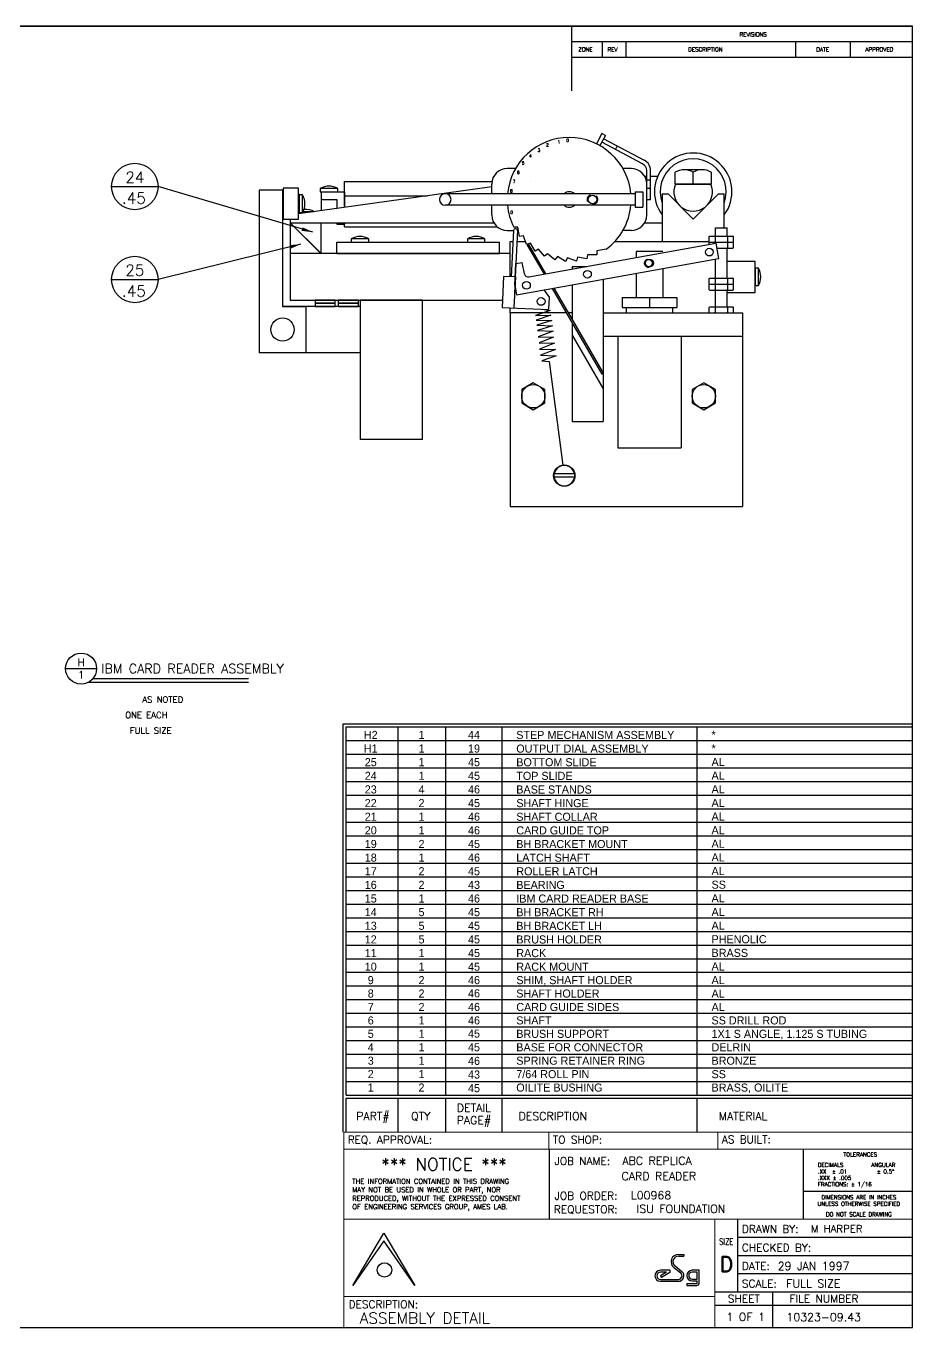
# Model space of a CAD drawing. Extents: x -8.9 to 33, y 0 to 21.
# Drawn here: x 18.7 to 33.01, y -0.01 to 21 of the extents above; entities that cross this region are included whole.
import ezdxf
from ezdxf.enums import TextEntityAlignment as Align

# ---------------------------------------------------------------- set-up
doc = ezdxf.new("R2010")
doc.units = 0
doc.header["$MEASUREMENT"] = 0
doc.linetypes.add('HIDDEN2', pattern=[0.1875, 0.125, -0.0625])
doc.layers.get('0').update_dxf_attribs({"linetype": 'CONTINUOUS'})
for name, color, linetype in [('BHBRACKET', 3, 'CONTINUOUS'), ('BORDER', 5, 'CONTINUOUS'), ('BRUSHHOLDER', 3, 'CONTINUOUS'), ('BRUSHSUPPORT', 3, 'CONTINUOUS'), ('DIALS', 3, 'CONTINUOUS'), ('DIM', 1, 'CONTINUOUS'), ('FASTEN-A', 4, 'CONTINUOUS'), ('HATCH', 2, 'CONTINUOUS'), ('NFHIDDEN', 6, 'HIDDEN2'), ('OBJECT', 3, 'CONTINUOUS'), ('TEXT', 1, 'CONTINUOUS')]:
    doc.layers.add(name, color=color, linetype=linetype)
doc.styles.add('ADESK_C$1$ADESK_C$0$ADESK1', font='romans')
doc.styles.add('ADESK_C$1$ADESK_C$0$SIZE', font='romand')
doc.styles.add('BORDERTEXTM', font='romans', dxfattribs={"height": 0.125})
doc.styles.add('FADD', font='simplex.shx')
doc.styles.add('ROMANS', font='romans')
doc.styles.add('SIMPLEX', font='romans')
doc.styles.add('TITLE', font='italic')
doc.dimstyles.new('STANDARD$7', dxfattribs={"dimtxt": 0.1, "dimasz": 0.18, "dimexe": 0.18, "dimexo": 0.063, "dimgap": 0.1, "dimtad": 0, "dimtih": 1, "dimtoh": 1, "dimdec": 3, "dimzin": 0, "dimdsep": 46, "dimtxsty": 'SIMPLEX', "dimcen": 0.1, "dimclrd": 1, "dimclre": 1, "dimclrt": 1, "dimadec": 0, "dimazin": 0, "dimtfac": 0.8, "dimtdec": 3, "dimtofl": 0, "dimtmove": 0, "dimatfit": 0, "dimfxl": 1, "dimtolj": 1, "dimtzin": 0, "dimarcsym": 0})

# ---------------------------------------------------------------- blocks, each defined once
blk = doc.blocks.new('T-BLK')
for p, q in [((-1.758, 1.75), (-1.758, 2.875)), ((-2.816, 0.576), (-2.816, 1.75))]:
    blk.add_line(p, q)
at = {"layer": 'BORDER'}
for p, q in [((-5.863, 2.875), (-5.863, 1.75)), ((-3.187, 0.576), (0, 0.576))]:
    blk.add_line(p, q, dxfattribs=at)
at = {"layer": 'BORDER', "linetype": 'Continuous'}
blk.add_line((-1.758, 2.199), (0, 2.199), dxfattribs=at)
at = {"layer": 'BORDER', "const_width": 0.0156}
for points in [[(0, 3.151), (-9.174, 3.151)], [(-9.174, 3.151), (-9.174, 0)], [(0, 2.875), (-9.174, 2.875)], [(0, 1.75), (-9.174, 1.75)], [(-3.187, 0), (-3.187, 1.75)], [(-9.174, 0.5), (-3.187, 0.5)], [(0, 0.576), (-3.187, 0.576)]]:
    blk.add_lwpolyline(points, dxfattribs=at)
at = {"layer": 'DIM'}
for p, q in [((-2.816, 1.456), (0, 1.456)), ((-2.816, 1.163), (0, 1.163)), ((-2.816, 0.869), (0, 0.869))]:
    blk.add_line(p, q, dxfattribs=at)
for points in [[(-2.254, 0.004), (-2.254, 0.576)], [(0, 0.353), (-3.187, 0.353)]]:
    blk.add_lwpolyline(points, dxfattribs=at)
at = {"layer": 'OBJECT'}
for p, q in [((-9.029, 0.678), (-8.529, 1.521)), ((-8.529, 1.521), (-8.029, 0.678)), ((-8.529, 1.396), (-9.029, 0.678)), ((-8.029, 0.678), (-8.529, 1.396)), ((-3.776, 1.18), (-3.687, 1.18)), ((-3.776, 1.15), (-3.687, 1.15)), ((-3.687, 1.18), (-3.687, 1.15)), ((-3.917, 0.923), (-4.066, 0.923)), ((-3.968, 0.893), (-4.066, 0.834)), ((-3.968, 0.893), (-4.066, 0.893)), ((-3.917, 0.888), (-4.051, 0.808)), ((-3.917, 0.923), (-3.917, 0.888)), ((-3.85, 0.969), (-3.739, 0.88)), ((-3.831, 0.992), (-3.721, 0.904)), ((-3.443, 0.923), (-3.554, 0.923)), ((-3.473, 0.893), (-3.554, 0.893)), ((-3.473, 0.781), (-3.473, 0.893)), ((-3.443, 0.716), (-3.443, 0.923)), ((-4.066, 0.834), (-4.051, 0.808)), ((-4.066, 0.775), (-3.776, 0.775)), ((-4.066, 0.745), (-3.776, 0.745)), ((-3.64, 0.708), (-3.481, 0.708)), ((-3.64, 0.708), (-3.64, 0.678)), ((-3.64, 0.678), (-3.481, 0.678)), ((-3.554, 0.781), (-3.473, 0.781)), ((-3.554, 0.751), (-3.473, 0.751)), ((-3.473, 0.716), (-3.473, 0.751))]:
    blk.add_line(p, q, dxfattribs=at)
at = {"layer": 'OBJECT', "const_width": 0.0156}
for points in [[(-5.866, 2.875), (-5.866, 3.151)], [(-3.139, 2.875), (-3.139, 3.151)]]:
    blk.add_lwpolyline(points, dxfattribs=at)
at = {"layer": 'OBJECT'}
blk.add_circle((-8.518, 0.928), 0.117, dxfattribs=at)
for centre, radius, start, end in [((-3.776, 1.061), 0.119, 90, 231.3801), ((-3.776, 1.061), 0.0887, 90, 231.3801), ((-4.066, 0.834), 0.0887, 90, 270), ((-4.066, 0.834), 0.0587, 90, 270), ((-3.776, 0.834), 0.0887, 270, 51.3801), ((-3.776, 0.834), 0.0587, 270, 51.3801), ((-3.554, 0.837), 0.086, 90, 270), ((-3.554, 0.837), 0.056, 90, 270), ((-3.481, 0.716), 0.00793, 270, 0), ((-3.481, 0.716), 0.0379, 270, 0)]:
    blk.add_arc(centre, radius, start, end, dxfattribs=at)
at = {"layer": 'DIM', "style": 'ADESK_C$1$ADESK_C$0$ADESK1'}
for s, p in [('TOLERANCES', (-0.842, 2.759)), ('DIMENSIONS ARE IN INCHES', (-0.865, 2.068)), ('UNLESS OTHERWISE SPECIFIED', (-0.865, 1.963)), ('DO NOT SCALE DRAWING', (-0.865, 1.793))]:
    blk.add_text(s, height=0.065, dxfattribs=at).set_placement(p, align=Align.CENTER)
for s, p in [('DECIMALS', (-1.527, 2.59)), ('.XX  %%P .01', (-1.527, 2.485)), ('ANGULAR', (-0.663, 2.59)), ('  %%P 0.5%%D', (-0.663, 2.485)), ('.XXX %%P .005', (-1.527, 2.38)), ('FRACTIONS: %%P 1/16', (-1.527, 2.278))]:
    blk.add_text(s, height=0.065, dxfattribs=at).set_placement(p)
at = {"layer": 'OBJECT', "linetype": 'Continuous', "style": 'SIMPLEX'}
for tag, p in [('TITLE_LINE_ONE', (-4.681, 2.625)), ('TITLE_LINE_TWO', (-4.693, 2.377)), ('JO/WO/DAYSHEET', (-4.544, 2.068)), ('REQUESTOR', (-4.54, 1.85)), ('SHEET', (-3.003, 0.106)), ('FILE_NUMBER', (-2.034, 0.102))]:
    blk.add_attdef(tag, p, '', height=0.13, dxfattribs=at)
at = {"layer": 'OBJECT', "flags": 2}
for tag, p, height, style in [('TOP_LINE_LOGO', (-7.927, 1.339), 0.17, 'TITLE'), ('FIRST_LOGO_LINE', (-7.92, 1.113), 0.1, 'SIMPLEX'), ('BOTTOM_LINE_LOGO', (-7.922, 0.718), 0.125, 'TITLE'), ('SECOND_LOGO_LINE', (-7.92, 0.956), 0.085, 'SIMPLEX')]:
    blk.add_attdef(tag, p, '', height=height, dxfattribs=dict(at, style=style))
at = {"layer": 'OBJECT', "linetype": 'Continuous', "style": 'ADESK_C$1$ADESK_C$0$SIZE'}
blk.add_attdef('D', text='', height=0.25, dxfattribs=at).set_placement((-2.998, 0.896), align=Align.CENTER)
at = {"layer": 'OBJECT', "style": 'SIMPLEX'}
blk.add_attdef('DESCRIPTION', (-8.917, 0.062), '', height=0.18, dxfattribs=at)
at = {"layer": 'TEXT', "style": 'BORDERTEXTM'}
for s, p in [('REQ. APPROVAL:', (-9.112, 2.966)), ('TO SHOP:', (-5.803, 2.966)), ('AS BUILT:', (-3.077, 2.971)), ('JOB NAME:', (-5.777, 2.625)), ('JOB ORDER:', (-5.773, 2.062)), ('REQUESTOR:', (-5.785, 1.844)), ('DRAWN BY:', (-2.753, 1.528)), ('CHECKED BY:', (-2.753, 1.227)), ('DATE:', (-2.753, 0.928)), ('SCALE:', (-2.752, 0.645)), ('DESCRIPTION:', (-9.096, 0.312))]:
    blk.add_text(s, height=0.125, dxfattribs=at).set_placement(p)
at = {"layer": 'TEXT', "linetype": 'Continuous', "style": 'SIMPLEX'}
blk.add_text('*** NOTICE ***', height=0.2, dxfattribs=at).set_placement((-7.557, 2.532), align=Align.CENTER)
for s, p in [('THE INFORMATION CONTAINED IN THIS DRAWING', (-9.038, 2.319)), ('MAY NOT BE USED IN WHOLE OR PART, NOR', (-9.038, 2.182)), ('REPRODUCED, WITHOUT THE EXPRESSED CONSENT', (-9.038, 2.045)), ('OF ENGINEERING SERVICES GROUP, AMES LAB.', (-9.038, 1.908))]:
    blk.add_text(s, height=0.08, dxfattribs=at).set_placement(p)
at = {"layer": 'TEXT', "style": 'ADESK_C$1$ADESK_C$0$ADESK1', "width": 0.75}
blk.add_text('SIZE', height=0.1, dxfattribs=at).set_placement((-3.118, 1.335))
at = {"layer": 'TEXT', "style": 'BORDERTEXTM'}
for s, p in [('SHEET', (-2.72, 0.463)), ('FILE NUMBER', (-1.427, 0.463))]:
    blk.add_text(s, height=0.125, dxfattribs=at).set_placement(p, align=Align.MIDDLE)
at = {"layer": 'TEXT', "linetype": 'Continuous', "style": 'SIMPLEX'}
for tag, p, height in [('DRAWN_BY', (-1.639, 1.533), 0.12), ('DD_MON_YYYY', (-2.175, 0.927), 0.13), ('SCALE', (-2.036, 0.644), 0.13)]:
    blk.add_attdef(tag, p, '', height=height, dxfattribs=at)
blk = doc.blocks.new('*U8')
at = {"color": 0, "linetype": 'ByBlock'}
for p, q in [((0.168, 0.027), (-0.168, 0.027)), ((0.168, -0.027), (-0.168, -0.027))]:
    blk.add_line(p, q, dxfattribs=at)
blk.add_circle((0, 0), 0.172, dxfattribs=at)
for radius, start, end in [(0.17, 170.8557, 189.1443), (0.166, 9.348, 170.652), (0.17, 350.8557, 9.1443), (0.166, 189.348, 350.652)]:
    blk.add_arc((0, 0), radius, start, end, dxfattribs=at)
blk = doc.blocks.new('*U9')
at = {"color": 0, "linetype": 'ByBlock'}
for p, q in [((0, 0.217), (-0.188, 0.108)), ((0.188, 0.108), (0, 0.217)), ((-0.188, 0.108), (-0.188, -0.108)), ((0.188, -0.108), (0.188, 0.108)), ((-0.188, -0.108), (0, -0.217)), ((0, -0.217), (0.188, -0.108))]:
    blk.add_line(p, q, dxfattribs=at)
blk.add_circle((0, 0), 0.188, dxfattribs=at)
blk = doc.blocks.new('P-TAG')
at = {"layer": 'OBJECT'}
blk.add_line((0, 0), (0.75, 0), dxfattribs=at)
blk.add_circle((0.375, 0), 0.375, dxfattribs=at)
at = {"layer": 'TEXT', "style": 'FADD'}
for tag, p in [('PART#', (0.375, 0.058)), ('DRAWING', (0.36, -0.278))]:
    blk.add_attdef(tag, text='', height=0.18, dxfattribs=at).set_placement(p, align=Align.CENTER)
blk = doc.blocks.new('P-TITLE')
at = {"layer": 'OBJECT'}
for p, q in [((-1.562, -0.638), (-1.062, -0.638)), ((-1.113, -0.8), (1.387, -0.8)), ((1.387, -0.862), (-1.188, -0.862))]:
    blk.add_line(p, q, dxfattribs=at)
blk.add_circle((-1.312, -0.638), 0.25, dxfattribs=at)
at = {"layer": 'OBJECT', "style": 'ROMANS'}
for tag, p in [('NO.', (-1.312, -0.538)), ('PAGE', (-1.312, -0.738))]:
    blk.add_attdef(tag, text='', height=0.12, dxfattribs=at).set_placement(p, align=Align.MIDDLE)
for tag, p, height in [('DESCRIPTION', (-0.988, -0.712), 0.15), ('MATERIAL', (-0.325, -1.188), 0.1), ('#_REQUIRED', (-0.6, -1.438), 0.1), ('SCALE', (-0.525, -1.688), 0.1)]:
    blk.add_attdef(tag, p, '', height=height, dxfattribs=at)
at = {"layer": 'OBJECT', "style": 'ROMANS', "flags": 2}
for tag, p in [('MATERIAL:', (-1.163, -1.188)), ('REQD:', (-1.163, -1.438)), ('SCALE:', (-1.163, -1.688))]:
    blk.add_attdef(tag, p, '', height=0.1, dxfattribs=at)

msp = doc.modelspace()

# ---------------------------------------------------------------- linework, layer by layer
at = {"layer": 'BHBRACKET'}
for p, q in [((23.461, 18.326), (23.836, 18.326)), ((23.461, 18.326), (23.461, 18.201)), ((23.836, 18.326), (23.836, 18.073)), ((23.461, 18.201), (23.711, 18.201)), ((23.711, 18.201), (23.711, 18.055)), ((23.711, 17.826), (23.711, 17.801)), ((23.711, 17.801), (23.836, 17.801)), ((23.836, 17.826), (23.836, 17.801))]:
    msp.add_line(p, q, dxfattribs=at)
at = {"layer": 'BORDER'}
for p, q in [((0, 21), (33, 21)), ((33, 21), (0, 21)), ((33, 0), (33, 21)), ((33, 0), (33, 21)), ((0, 0), (33, 0)), ((0, 0), (33, 0))]:
    msp.add_line(p, q, dxfattribs=at)
at = {"layer": 'BRUSHHOLDER'}
msp.add_line((26.836, 18.489), (26.836, 18.493), dxfattribs=at)
for points in [[(23.687, 16.527), (23.687, 16.577), (23.362, 16.577), (23.362, 16.527)], [(23.687, 16.477), (23.687, 16.527), (23.362, 16.527), (23.362, 16.477)], [(24.062, 16.527), (24.062, 16.577), (23.737, 16.577), (23.737, 16.527)], [(24.062, 16.477), (24.062, 16.527), (23.737, 16.527), (23.737, 16.477)]]:
    msp.add_lwpolyline(points, close=True, dxfattribs=at)
at = {"layer": 'BRUSHSUPPORT'}
for p, q in [((28.678, 18.576), (28.712, 18.576)), ((28.774, 18.576), (28.889, 18.576)), ((26.212, 18.403), (23.097, 17.97)), ((22.962, 17.883), (22.962, 17.826)), ((22.962, 17.826), (26.245, 17.826)), ((28.678, 17.826), (28.962, 17.826))]:
    msp.add_line(p, q, dxfattribs=at)
msp.add_circle((27.837, 18.201), 0.068, dxfattribs=at)
msp.add_arc((29.462, 18.326), 0.625, 323.1301, 216.8699, dxfattribs=at)
at = {"layer": 'DIALS'}
for start, end in [(90, 270), (270, 90)]:
    msp.add_arc((25.462, 18.201), 0.0937, start, end, dxfattribs=at)
at = {"layer": 'FASTEN-A', "linetype": 'ByBlock'}
for p, q in [((29.173, 18.451), (29.173, 18.643)), ((29.607, 18.681), (29.318, 18.681)), ((29.462, 18.451), (29.462, 18.643)), ((29.751, 18.643), (29.751, 18.451)), ((29.751, 18.451), (29.173, 18.451))]:
    msp.add_line(p, q, dxfattribs=at)
at = {"layer": 'FASTEN-A'}
for points in [[(23.446, 18.326), (23.728, 18.326), (23.728, 18.379), (23.446, 18.379)], [(23.107, 18.274), (23.107, 17.992), (23.16, 17.992), (23.16, 18.274)], [(23.946, 17.514), (24.228, 17.514), (24.228, 17.567), (23.946, 17.567)], [(25.821, 17.514), (26.103, 17.514), (26.103, 17.567), (25.821, 17.567)], [(30.462, 17.093), (30.462, 16.811), (30.515, 16.811), (30.515, 17.093)]]:
    msp.add_lwpolyline(points, close=True, dxfattribs=at)
msp.add_lwpolyline([(23.344, 18.004), (23.167, 18.004)], dxfattribs=at)
at = {"layer": 'FASTEN-A', "linetype": 'ByBlock'}
for centre, start, end in [((29.318, 18.392), 60.0089, 119.9911), ((29.607, 18.393), 59.9999, 120)]:
    msp.add_arc(centre, 0.289, start, end, dxfattribs=at)
at = {"layer": 'FASTEN-A'}
for centre, start, end in [((23.587, 18.135), 60, 120), ((22.916, 18.133), 330, 30), ((23.212, 17.76), 60, 96.0709), ((24.087, 17.323), 60, 120), ((25.962, 17.323), 60, 120), ((30.271, 16.952), 330, 30)]:
    msp.add_arc(centre, 0.282, start, end, dxfattribs=at)
at = {"layer": 'HATCH'}
msp.add_line((28.045, 19.236), (27.99, 19.266), dxfattribs=at)
at = {"layer": 'NFHIDDEN'}
msp.add_circle((27.837, 18.201), 0.082, dxfattribs=at)
at = {"layer": 'OBJECT'}
for p, q in [((27.5, 21), (27.5, 19.953)), ((27.5, 20.75), (33, 20.75)), ((28, 20.5), (28, 20.75)), ((28.38, 20.5), (28.38, 20.75)), ((31.12, 20.5), (31.12, 20.75)), ((32, 20.5), (32, 20.75)), ((27.5, 20.5), (33, 20.5)), ((27.99, 19.266), (27.902, 19.1)), ((28.045, 19.236), (27.957, 19.071)), ((28.645, 18.778), (27.986, 19.126)), ((28.674, 18.833), (28.016, 19.181)), ((28.207, 19.009), (28.237, 19.064)), ((26.596, 18.701), (26.462, 18.701)), ((28.462, 18.701), (28.328, 18.701)), ((23.836, 18.493), (26.215, 18.493)), ((23.836, 18.073), (23.836, 18.493)), ((28.712, 18.201), (28.712, 18.667)), ((28.712, 18.52), (28.774, 18.52)), ((28.774, 18.201), (28.774, 18.667)), ((22.462, 18.352), (22.462, 15.727)), ((22.837, 18.352), (22.462, 18.352)), ((22.837, 18.352), (22.837, 16.477)), ((22.847, 18.283), (22.837, 18.283)), ((23.107, 18.283), (23.097, 18.283)), ((28.524, 18.295), (25.462, 18.295)), ((26.212, 18.295), (26.212, 18.451)), ((28.524, 18.326), (28.524, 18.076)), ((28.524, 18.326), (28.649, 18.326)), ((28.649, 18.326), (28.649, 18.076)), ((28.712, 17.951), (28.712, 18.451)), ((28.712, 18.382), (28.774, 18.382)), ((28.962, 18.29), (28.962, 17.526)), ((28.962, 18.29), (29.057, 18.29)), ((29.057, 18.29), (29.462, 17.884)), ((29.176, 18.451), (29.749, 18.451)), ((29.868, 18.29), (29.462, 17.884)), ((29.868, 18.29), (29.962, 18.29)), ((29.962, 17.745), (29.962, 18.29)), ((23.461, 18.201), (23.461, 18.02)), ((23.836, 18.259), (25.177, 18.259)), ((28.524, 18.107), (25.462, 18.107)), ((26.212, 17.951), (26.212, 18.107)), ((28.524, 18.076), (28.649, 18.076)), ((28.712, 18.201), (28.774, 18.201)), ((23.107, 17.983), (23.097, 17.983)), ((23.462, 17.327), (22.962, 17.827)), ((22.962, 17.826), (22.962, 17.326)), ((22.962, 17.826), (23.462, 17.826)), ((22.962, 17.826), (23.462, 17.326)), ((23.462, 17.327), (23.462, 17.827)), ((23.836, 17.759), (23.836, 17.826)), ((23.836, 17.759), (26.302, 17.759)), ((26.462, 17.701), (26.563, 17.701)), ((26.563, 17.702), (26.528, 16.954)), ((26.633, 17.754), (26.568, 17.754)), ((26.626, 17.699), (26.59, 16.951)), ((26.626, 17.701), (26.642, 17.701)), ((26.659, 17.605), (26.633, 17.754)), ((28.462, 17.701), (28.328, 17.701)), ((29.821, 17.745), (30.011, 17.745)), ((29.821, 17.61), (29.821, 17.745)), ((30.011, 17.61), (30.011, 17.745)), ((23.712, 17.514), (26.337, 17.514)), ((23.712, 17.327), (23.712, 17.514)), ((26.337, 17.327), (26.337, 17.514)), ((26.508, 17.526), (26.555, 17.526)), ((26.508, 16.955), (26.508, 17.526)), ((26.618, 17.526), (26.756, 17.526)), ((26.723, 17.617), (26.659, 17.605)), ((26.775, 17.475), (26.723, 17.617)), ((26.836, 17.498), (26.775, 17.475)), ((26.785, 17.465), (26.807, 17.477)), ((26.785, 17.465), (27.056, 16.996)), ((26.807, 17.477), (27.082, 17)), ((26.811, 16.951), (29.827, 17.497)), ((26.911, 17.367), (26.836, 17.498)), ((28.2, 17.526), (29.719, 17.526)), ((29.719, 17.603), (29.732, 17.61)), ((29.719, 17.519), (29.719, 17.603)), ((29.719, 17.519), (29.732, 17.512)), ((29.719, 17.505), (29.732, 17.512)), ((29.719, 17.478), (29.719, 17.505)), ((29.732, 17.61), (30.101, 17.61)), ((29.732, 17.512), (30.101, 17.512)), ((29.732, 17.512), (30.101, 17.512)), ((29.818, 17.603), (29.806, 17.61)), ((29.818, 17.519), (29.806, 17.512)), ((29.818, 17.505), (29.806, 17.512)), ((29.818, 17.603), (29.83, 17.61)), ((29.818, 17.603), (29.818, 17.519)), ((29.818, 17.519), (29.83, 17.512)), ((29.818, 17.505), (29.83, 17.512)), ((29.818, 17.505), (29.818, 17.496)), ((29.827, 17.497), (29.871, 17.251)), ((30.015, 17.603), (30.003, 17.61)), ((30.015, 17.519), (30.003, 17.512)), ((30.015, 17.505), (30.003, 17.512)), ((30.015, 17.603), (30.027, 17.61)), ((30.015, 17.603), (30.015, 17.519)), ((30.015, 17.519), (30.027, 17.512)), ((30.015, 17.505), (30.027, 17.512)), ((30.015, 17.505), (30.015, 17.421)), ((30.113, 17.603), (30.101, 17.61)), ((30.113, 17.519), (30.101, 17.512)), ((30.113, 17.505), (30.101, 17.512)), ((30.113, 17.519), (30.113, 17.603)), ((30.113, 17.421), (30.113, 17.505)), ((23.462, 17.327), (22.962, 17.327)), ((23.712, 17.327), (26.337, 17.327)), ((26.612, 16.661), (29.871, 17.251)), ((26.967, 17.4), (26.911, 17.367)), ((27.065, 17.284), (26.967, 17.4)), ((27.114, 17.326), (27.065, 17.284)), ((27.23, 17.229), (27.114, 17.326)), ((27.271, 17.279), (27.23, 17.229)), ((27.403, 17.203), (27.271, 17.279)), ((27.435, 17.26), (27.403, 17.203)), ((27.577, 17.208), (27.435, 17.26)), ((27.598, 17.269), (27.577, 17.208)), ((27.748, 17.243), (27.598, 17.269)), ((27.758, 17.307), (27.748, 17.243)), ((27.91, 17.307), (27.758, 17.307)), ((28.058, 17.398), (27.909, 17.372)), ((27.909, 17.372), (27.91, 17.307)), ((28.971, 17.364), (28.54, 17.364)), ((28.54, 17.364), (28.54, 17.264)), ((29.821, 16.933), (29.821, 17.242)), ((29.842, 17.414), (30.101, 17.414)), ((30.015, 17.421), (30.003, 17.414)), ((30.011, 16.933), (30.011, 17.414)), ((30.015, 17.421), (30.027, 17.414)), ((30.113, 17.421), (30.101, 17.414)), ((26.584, 16.817), (26.601, 17.167)), ((26.601, 17.167), (26.705, 17.186)), ((26.738, 17.002), (26.705, 17.186)), ((27.508, 17.121), (27.508, 17.078)), ((27.508, 17.121), (27.747, 17.121)), ((28.971, 17.088), (28.971, 16.62)), ((26.403, 16.96), (26.379, 16.46)), ((26.59, 16.951), (26.403, 16.96)), ((26.593, 16.951), (26.569, 16.451)), ((26.589, 16.859), (26.581, 16.701)), ((26.584, 16.817), (26.612, 16.661)), ((27.508, 16.823), (27.508, 16.263)), ((28.008, 16.914), (28.008, 14.621)), ((28.54, 17.01), (28.54, 16.62)), ((29.719, 16.926), (29.732, 16.933)), ((29.719, 16.842), (29.719, 16.926)), ((29.719, 16.842), (29.732, 16.835)), ((29.719, 16.828), (29.732, 16.835)), ((29.719, 16.744), (29.719, 16.828)), ((29.732, 16.933), (30.101, 16.933)), ((29.732, 16.835), (30.101, 16.835)), ((29.732, 16.835), (30.101, 16.835)), ((29.818, 16.926), (29.806, 16.933)), ((29.818, 16.842), (29.806, 16.835)), ((29.818, 16.828), (29.806, 16.835)), ((29.818, 16.926), (29.83, 16.933)), ((29.818, 16.926), (29.818, 16.842)), ((29.818, 16.842), (29.83, 16.835)), ((29.818, 16.828), (29.83, 16.835)), ((29.818, 16.828), (29.818, 16.744)), ((30.015, 16.926), (30.003, 16.933)), ((30.015, 16.842), (30.003, 16.835)), ((30.015, 16.828), (30.003, 16.835)), ((30.015, 16.926), (30.027, 16.933)), ((30.015, 16.926), (30.015, 16.842)), ((30.015, 16.842), (30.027, 16.835)), ((30.015, 16.828), (30.027, 16.835)), ((30.015, 16.828), (30.015, 16.744)), ((30.113, 16.926), (30.101, 16.933)), ((30.113, 16.842), (30.101, 16.835)), ((30.113, 16.828), (30.101, 16.835)), ((30.113, 16.842), (30.113, 16.926)), ((30.113, 16.744), (30.113, 16.828)), ((27.051, 16.741), (27.138, 16.627)), ((27.138, 16.627), (27.128, 16.425)), ((27.189, 16.766), (27.986, 15.384)), ((27.215, 16.77), (27.508, 16.263)), ((28.316, 16.62), (29.196, 16.62)), ((28.316, 16.62), (28.316, 16.46)), ((28.756, 16.62), (28.756, 16.47)), ((29.196, 16.62), (29.196, 16.46)), ((29.719, 16.744), (29.732, 16.737)), ((29.732, 16.737), (30.101, 16.737)), ((29.818, 16.744), (29.806, 16.737)), ((29.818, 16.744), (29.83, 16.737)), ((29.821, 16.468), (29.821, 16.737)), ((30.015, 16.744), (30.003, 16.737)), ((30.011, 16.468), (30.011, 16.737)), ((30.015, 16.744), (30.027, 16.737)), ((30.113, 16.744), (30.101, 16.737)), ((22.462, 16.477), (22.462, 15.727)), ((24.087, 16.477), (22.837, 16.477)), ((22.837, 16.477), (23.212, 16.477)), ((23.212, 16.477), (23.212, 15.727)), ((24.087, 16.577), (24.087, 14.327)), ((25.087, 16.577), (24.087, 16.577)), ((24.087, 16.477), (24.087, 15.727)), ((25.087, 16.577), (25.087, 14.327)), ((26.379, 16.46), (27.128, 16.425)), ((26.508, 16.37), (26.508, 16.454)), ((27.157, 16.409), (26.917, 16.329)), ((27.026, 16.43), (27.157, 16.409)), ((28.316, 16.46), (29.196, 16.46)), ((28.381, 16.46), (28.381, 16.37)), ((29.131, 16.46), (29.131, 16.37)), ((29.719, 16.461), (29.732, 16.468)), ((29.719, 16.378), (29.719, 16.461)), ((29.732, 16.468), (30.101, 16.468)), ((29.818, 16.461), (29.806, 16.468)), ((29.818, 16.461), (29.83, 16.468)), ((29.818, 16.461), (29.818, 16.378)), ((30.015, 16.461), (30.003, 16.468)), ((30.015, 16.461), (30.027, 16.468)), ((30.015, 16.461), (30.015, 16.378)), ((30.113, 16.461), (30.101, 16.468)), ((30.113, 16.378), (30.113, 16.461)), ((27.417, 16.37), (26.508, 16.37)), ((26.508, 16.37), (26.508, 13.245)), ((26.917, 16.329), (27.165, 16.334)), ((27.165, 16.334), (26.928, 16.256)), ((26.928, 16.256), (27.179, 16.25)), ((27.179, 16.25), (26.939, 16.171)), ((27.508, 16.37), (27.446, 16.37)), ((27.508, 16.263), (28.008, 15.397)), ((27.508, 16.213), (27.508, 14.621)), ((28.008, 16.37), (30.258, 16.37)), ((29.719, 16.378), (29.732, 16.37)), ((29.732, 16.37), (30.101, 16.37)), ((29.818, 16.378), (29.806, 16.37)), ((29.818, 16.378), (29.83, 16.37)), ((30.015, 16.378), (30.003, 16.37)), ((30.015, 16.378), (30.027, 16.37)), ((30.113, 16.378), (30.101, 16.37)), ((30.258, 16.37), (30.258, 13.245)), ((26.939, 16.171), (27.19, 16.163)), ((27.19, 16.163), (26.95, 16.086)), ((26.95, 16.086), (27.201, 16.078)), ((27.201, 16.078), (26.963, 15.984)), ((26.963, 15.984), (27.21, 15.981)), ((27.21, 15.981), (26.977, 15.886)), ((27.508, 16.013), (28.008, 15.147)), ((28.008, 15.995), (30.258, 15.995)), ((28.246, 15.995), (28.246, 14.195)), ((29.266, 15.995), (29.266, 14.195)), ((26.977, 15.886), (27.224, 15.881)), ((27.224, 15.881), (26.981, 15.785)), ((26.981, 15.785), (27.239, 15.78)), ((27.239, 15.78), (27, 15.691)), ((24.087, 15.727), (22.462, 15.727)), ((23.212, 15.727), (22.462, 15.727)), ((27, 15.691), (27.25, 15.679)), ((27.25, 15.679), (27.022, 15.597)), ((27.022, 15.597), (27.139, 15.586)), ((27.138, 15.586), (27.36, 13.916)), ((28.008, 15.397), (27.986, 15.384)), ((27.508, 14.621), (28.008, 14.621)), ((25.087, 14.327), (24.087, 14.327)), ((28.248, 14.195), (29.268, 14.195)), ((26.508, 13.245), (30.258, 13.245)), ((23.816, 9.741), (33, 9.741)), ((23.816, 3.151), (23.816, 9.741)), ((23.866, 9.691), (33, 9.691)), ((23.866, 3.751), (23.866, 9.691)), ((25.474, 3.751), (25.474, 9.691)), ((25.474, 5.731), (25.474, 9.691)), ((26.378, 3.751), (26.378, 9.691)), ((26.378, 5.731), (26.378, 9.691)), ((29.528, 3.751), (29.528, 9.691)), ((29.528, 5.731), (29.528, 9.691)), ((23.866, 9.471), (33, 9.471)), ((23.866, 9.251), (33, 9.251)), ((23.866, 9.031), (33, 9.031)), ((23.866, 8.811), (33, 8.811)), ((23.866, 8.591), (33, 8.591)), ((23.866, 8.371), (33, 8.371)), ((23.866, 8.151), (33, 8.151)), ((23.866, 7.931), (33, 7.931)), ((23.866, 7.711), (33, 7.711)), ((23.866, 7.491), (33, 7.491)), ((23.866, 7.271), (33, 7.271)), ((23.866, 7.051), (33, 7.051)), ((23.866, 6.831), (33, 6.831)), ((23.866, 6.611), (33, 6.611)), ((23.866, 6.391), (33, 6.391)), ((23.866, 6.171), (33, 6.171)), ((23.866, 5.951), (33, 5.951)), ((23.866, 5.731), (33, 5.731)), ((23.866, 5.511), (33, 5.511)), ((23.866, 5.291), (33, 5.291)), ((23.866, 5.071), (33, 5.071)), ((23.866, 4.851), (33, 4.851)), ((23.866, 4.631), (33, 4.631)), ((23.866, 4.411), (33, 4.411)), ((23.866, 4.191), (33, 4.191)), ((23.866, 3.971), (33, 3.971)), ((23.866, 3.751), (33, 3.751)), ((23.866, 3.701), (33, 3.701)), ((23.866, 3.151), (23.866, 3.701)), ((24.703, 3.151), (24.703, 3.701)), ((25.474, 3.151), (25.474, 3.701)), ((26.378, 3.151), (26.378, 3.701)), ((29.528, 3.151), (29.528, 3.701))]:
    msp.add_line(p, q, dxfattribs=at)
at = {"layer": 'OBJECT', "linetype": 'Continuous'}
for p in [(24.703, 3.751), (24.703, 5.731)]:
    msp.add_line(p, (24.703, 9.691), dxfattribs=at)
at = {"layer": 'OBJECT'}
for points in [[(22.837, 18.283), (22.837, 17.983)], [(23.107, 17.983), (23.107, 18.283)], [(23.711, 18.201), (23.711, 18.055)], [(26.508, 17.327), (22.962, 17.327), (22.962, 16.577), (26.385, 16.577)], [(30.462, 16.702), (30.462, 17.202), (30.011, 17.202)], [(30.011, 16.702), (30.462, 16.702)]]:
    msp.add_lwpolyline(points, dxfattribs=at)
msp.add_lwpolyline([(23.097, 17.883), (23.097, 18.383), (22.847, 18.383), (22.847, 17.883)], close=True, dxfattribs=at)
for centre, radius in [((28.74, 17.173), 0.0625), ((28.756, 17.176), 0.0635), ((29.724, 17.352), 0.0625), ((27.756, 16.995), 0.0625), ((26.772, 16.817), 0.0625), ((26.772, 16.817), 0.0625), ((27.009, 16.556), 0.0625), ((22.837, 16.102), 0.188), ((22.837, 16.102), 0.188)]:
    msp.add_circle(centre, radius, dxfattribs=at)
for centre, radius, start, end in [((27.462, 18.201), 1, 5.3794, 174.6206), ((26.462, 18.451), 0.25, 90, 180), ((28.462, 18.451), 0.25, 0, 90), ((28.587, 18.667), 0.125, 0, 62.1358), ((28.587, 18.667), 0.188, 0, 62.1358), ((29.462, 18.326), 0.532, 340.1752, 199.8248), ((25.462, 18.201), 0.0937, 90, 270), ((25.462, 18.201), 0.0937, 270, 90), ((27.462, 18.201), 0.125, 48.5904, 131.4096), ((29.462, 18.326), 0.312, 156.4218, 23.5782), ((27.462, 18.201), 1, 185.3794, 206.5815), ((27.462, 18.201), 0.125, 228.5904, 311.4096), ((27.462, 18.201), 1, 306.5815, 354.6206), ((26.462, 17.951), 0.25, 180, 270), ((28.462, 17.951), 0.25, 270, 0), ((26.595, 17.7), 0.0312, 357.276, 177.276), ((28.74, 17.173), 0.0635, 100.26, 280.26), ((26.8, 17.013), 0.0625, 190.26, 280.26)]:
    msp.add_arc(centre, radius, start, end, dxfattribs=at)

# ---------------------------------------------------------------- block references
at = {"layer": 'BORDER'}
ref = msp.add_blockref('P-TITLE', (20.899, 11.27), dxfattribs=at)
ref.add_attrib('SCALE', 'FULL SIZE', (20.374, 9.582), dxfattribs={"layer": 'TEXT', "height": 0.1, "style": 'ROMANS'})
ref.add_attrib('#_REQUIRED', 'ONE EACH', (20.299, 9.832), dxfattribs={"layer": 'TEXT', "height": 0.1, "style": 'ROMANS'})
ref.add_attrib('MATERIAL', 'AS NOTED', (20.574, 10.082), dxfattribs={"layer": 'TEXT', "height": 0.1, "style": 'ROMANS'})
ref.add_attrib('NO.', 'H', dxfattribs={"layer": 'TEXT', "height": 0.12, "style": 'ROMANS'}).set_placement((19.587, 10.732), align=Align.MIDDLE)
ref.add_attrib('DESCRIPTION', 'IBM CARD READER ASSEMBLY', (19.912, 10.557), dxfattribs={"layer": 'OBJECT', "height": 0.15, "style": 'ROMANS'})
ref.add_attrib('PAGE', '1', dxfattribs={"layer": 'TEXT', "height": 0.12, "style": 'ROMANS'}).set_placement((19.587, 10.532), align=Align.MIDDLE)
at = {"layer": 'DIM'}
for p, values in [((20.079, 18.411), {'PART#': '24', 'DRAWING': '.45'}), ((20.079, 16.911), {'PART#': '25', 'DRAWING': '.45'})]:
    msp.add_blockref('P-TAG', p, dxfattribs=at).add_auto_attribs(values)
at = {"layer": 'FASTEN-A', "color": 4, "linetype": 'Continuous'}
for name, p in [('*U9', (26.883, 15.026)), ('*U9', (29.633, 15.026)), ('*U8', (27.383, 13.745))]:
    msp.add_blockref(name, p, dxfattribs=at)
at = {"layer": 'OBJECT'}
ref = msp.add_blockref('T-BLK', (33, 0), dxfattribs=at)
ref.add_attrib('DESCRIPTION', 'ASSEMBLY DETAIL', (24.083, 0.062), dxfattribs={"height": 0.18, "style": 'SIMPLEX'})
ref.add_attrib('DRAWN_BY', 'M HARPER', (31.361, 1.533), dxfattribs={"layer": 'TEXT', "linetype": 'Continuous', "height": 0.12, "style": 'SIMPLEX'})
ref.add_attrib('FILE_NUMBER', '10323-09.43', (30.966, 0.102), dxfattribs={"linetype": 'Continuous', "height": 0.13, "style": 'SIMPLEX'})
ref.add_attrib('JO/WO/DAYSHEET', 'L00968', (28.456, 2.068), dxfattribs={"linetype": 'Continuous', "height": 0.13, "style": 'SIMPLEX'})
ref.add_attrib('REQUESTOR', ' ISU FOUNDATION', (28.46, 1.85), dxfattribs={"linetype": 'Continuous', "height": 0.13, "style": 'SIMPLEX'})
ref.add_attrib('TITLE_LINE_ONE', 'ABC REPLICA', (28.319, 2.625), dxfattribs={"linetype": 'Continuous', "height": 0.13, "style": 'SIMPLEX'})
ref.add_attrib('TITLE_LINE_TWO', 'CARD READER', (28.307, 2.377), dxfattribs={"linetype": 'Continuous', "height": 0.13, "style": 'SIMPLEX'})
ref.add_attrib('DD_MON_YYYY', '29 JAN 1997', (30.825, 0.927), dxfattribs={"layer": 'TEXT', "linetype": 'Continuous', "height": 0.13, "style": 'SIMPLEX'})
ref.add_attrib('D', 'D', dxfattribs={"linetype": 'Continuous', "height": 0.25, "style": 'ADESK_C$1$ADESK_C$0$SIZE'}).set_placement((30.002, 0.896), align=Align.CENTER)
ref.add_attrib('SHEET', '1 OF 1', (29.997, 0.106), dxfattribs={"linetype": 'Continuous', "height": 0.13, "style": 'SIMPLEX'})
ref.add_attrib('SCALE', 'FULL SIZE', (30.964, 0.644), dxfattribs={"layer": 'TEXT', "linetype": 'Continuous', "height": 0.13, "style": 'SIMPLEX'})

# ---------------------------------------------------------------- texts
at = {"layer": 'OBJECT', "style": 'SIMPLEX'}
for s, rotation, p in [('1', 2.1358, (27.275, 19.106)), ('0', 2.1358, (27.417, 19.129)), ('4', 2.1358, (26.817, 18.877)), ('3', 2.1358, (26.952, 18.971)), ('2', 2.1358, (27.091, 19.056)), ('5', 2.1358, (26.698, 18.764)), ('7', 2.1358, (26.552, 18.466)), ('6', 2.1358, (26.62, 18.611)), ('8', 2.1358, (26.507, 18.311)), ('0', 184.8559, (26.553, 18.019))]:
    msp.add_text(s, height=0.05, rotation=rotation, dxfattribs=at).set_placement(p)
at = {"layer": 'TEXT', "style": 'ADESK_C$1$ADESK_C$0$ADESK1'}
for s, p in [('REVISIONS', (30.21, 20.833)), ('ZONE', (27.609, 20.59)), ('REV', (28.08, 20.59)), ('DESCRIPTION', (29.382, 20.59)), ('DATE', (31.448, 20.59)), ('APPROVED', (32.241, 20.59))]:
    msp.add_text(s, height=0.065, dxfattribs=at).set_placement(p)
at = {"layer": 'TEXT', "linetype": 'Continuous'}
for s, p in [('H2', (24.26, 9.497)), ('1', (25.079, 9.497)), ('44', (25.926, 9.497)), ('H1', (24.26, 9.277)), ('1', (25.079, 9.277)), ('19', (25.926, 9.277)), ('25', (24.26, 9.057)), ('1', (25.079, 9.057)), ('45', (25.926, 9.057)), ('24', (24.26, 8.837)), ('1', (25.079, 8.837)), ('45', (25.926, 8.837)), ('23', (24.26, 8.617)), ('4', (25.079, 8.617)), ('46', (25.926, 8.617)), ('22', (24.26, 8.397)), ('2', (25.079, 8.397)), ('45', (25.926, 8.397)), ('21', (24.26, 8.177)), ('1', (25.079, 8.177)), ('46', (25.926, 8.177)), ('20', (24.26, 7.957)), ('1', (25.079, 7.957)), ('46', (25.926, 7.957)), ('19', (24.26, 7.737)), ('2', (25.079, 7.737)), ('45', (25.926, 7.737)), ('18', (24.26, 7.517)), ('1', (25.079, 7.517)), ('46', (25.926, 7.517)), ('17', (24.26, 7.297)), ('2', (25.079, 7.297)), ('45', (25.926, 7.297)), ('16', (24.26, 7.077)), ('2', (25.079, 7.077)), ('43', (25.926, 7.077)), ('15', (24.26, 6.857)), ('1', (25.079, 6.857)), ('46', (25.926, 6.857)), ('14', (24.26, 6.637)), ('5', (25.079, 6.637)), ('45', (25.926, 6.637)), ('13', (24.26, 6.417)), ('5', (25.079, 6.417)), ('45', (25.926, 6.417)), ('12', (24.26, 6.197)), ('5', (25.079, 6.197)), ('45', (25.926, 6.197)), ('11', (24.26, 5.977)), ('1', (25.079, 5.977)), ('45', (25.926, 5.977)), ('10', (24.26, 5.757)), ('1', (25.079, 5.757)), ('45', (25.926, 5.757)), ('9', (24.26, 5.54)), ('2', (25.079, 5.54)), ('46', (25.926, 5.54)), ('8', (24.26, 5.324)), ('2', (25.079, 5.324)), ('46', (25.926, 5.327)), ('7', (24.26, 5.107)), ('2', (25.079, 5.107)), ('46', (25.926, 5.107)), ('6', (24.26, 4.89)), ('1', (25.079, 4.89)), ('46', (25.926, 4.89)), ('5', (24.26, 4.674)), ('1', (25.079, 4.674)), ('45', (25.926, 4.677)), ('4', (24.26, 4.457)), ('1', (25.079, 4.457)), ('45', (25.926, 4.457)), ('3', (24.26, 4.24)), ('1', (25.079, 4.24)), ('46', (25.926, 4.237)), ('2', (24.26, 4.024)), ('1', (25.079, 4.024)), ('43', (25.926, 4.017)), ('1', (24.26, 3.807)), ('2', (25.079, 3.807)), ('45', (25.926, 3.797))]:
    msp.add_text(s, height=0.13, dxfattribs=at).set_placement(p, align=Align.CENTER)
for s, p in [('STEP MECHANISM ASSEMBLY', (26.608, 9.496)), ('*', (29.758, 9.5)), ('OUTPUT DIAL ASSEMBLY', (26.608, 9.276)), ('*', (29.758, 9.28)), ('BOTTOM SLIDE', (26.608, 9.056)), ('AL', (29.758, 9.06)), ('TOP SLIDE', (26.608, 8.836)), ('AL', (29.758, 8.84)), ('BASE STANDS', (26.608, 8.616)), ('AL', (29.758, 8.62)), ('SHAFT HINGE', (26.608, 8.396)), ('AL', (29.758, 8.4)), ('SHAFT COLLAR', (26.608, 8.176)), ('AL', (29.758, 8.18)), ('CARD GUIDE TOP', (26.608, 7.956)), ('AL', (29.758, 7.96)), ('BH BRACKET MOUNT', (26.608, 7.736)), ('AL', (29.758, 7.74)), ('LATCH SHAFT', (26.608, 7.516)), ('AL', (29.758, 7.52)), ('ROLLER LATCH', (26.608, 7.296)), ('AL', (29.758, 7.3)), ('BEARING', (26.608, 7.076)), ('SS', (29.758, 7.08)), ('IBM CARD READER BASE', (26.608, 6.856)), ('AL', (29.758, 6.86)), ('BH BRACKET RH', (26.608, 6.636)), ('AL', (29.758, 6.64)), ('BH BRACKET LH', (26.608, 6.416)), ('AL', (29.758, 6.42)), ('BRUSH HOLDER', (26.608, 6.196)), ('PHENOLIC', (29.758, 6.2)), ('RACK', (26.608, 5.976)), ('BRASS', (29.758, 5.98)), ('RACK MOUNT', (26.608, 5.756)), ('AL', (29.758, 5.76)), ('SHIM, SHAFT HOLDER', (26.608, 5.54)), ('AL', (29.758, 5.54)), ('SHAFT HOLDER', (26.608, 5.323)), ('AL', (29.758, 5.323)), ('CARD GUIDE SIDES', (26.608, 5.106)), ('AL', (29.758, 5.106)), ('SHAFT', (26.608, 4.89)), ('SS DRILL ROD', (29.758, 4.89)), ('BRUSH SUPPORT', (26.608, 4.673)), ('1X1 S ANGLE, 1.125 S TUBING', (29.758, 4.673)), ('BASE FOR CONNECTOR', (26.608, 4.456)), ('DELRIN', (29.758, 4.456)), ('SPRING RETAINER RING', (26.608, 4.24)), ('BRONZE', (29.758, 4.24)), ('7/64 ROLL PIN', (26.608, 4.023)), ('SS', (29.758, 4.023)), ('OILITE BUSHING', (26.608, 3.806)), ('BRASS, OILITE', (29.758, 3.806))]:
    msp.add_text(s, height=0.13, dxfattribs=at).set_placement(p)
at = {"layer": 'TEXT', "style": 'SIMPLEX'}
for s, p in [('DETAIL', (25.924, 3.479)), ('PART#', (24.295, 3.345)), ('QTY', (25.066, 3.345)), ('PAGE#', (25.924, 3.279)), ('DESCRIPTION', (27.198, 3.345)), ('MATERIAL', (30.267, 3.345))]:
    msp.add_text(s, height=0.13, dxfattribs=at).set_placement(p, align=Align.CENTER)

# ---------------------------------------------------------------- leaders
at = {"layer": 'OBJECT', "color": 1}
for points in [[(23.326, 17.673), (20.829, 18.411)], [(23.131, 17.479), (20.829, 16.911)]]:
    msp.add_leader(points, dimstyle='STANDARD$7', override={"dimtxt": 0.1, "dimexo": 0.063, "dimgap": 0.1, "dimcen": 0.1, "dimclrd": 1, "dimclre": 1, "dimclrt": 1, "dimtfac": 0.8}, dxfattribs=at)

doc.saveas('drawing.dxf')
